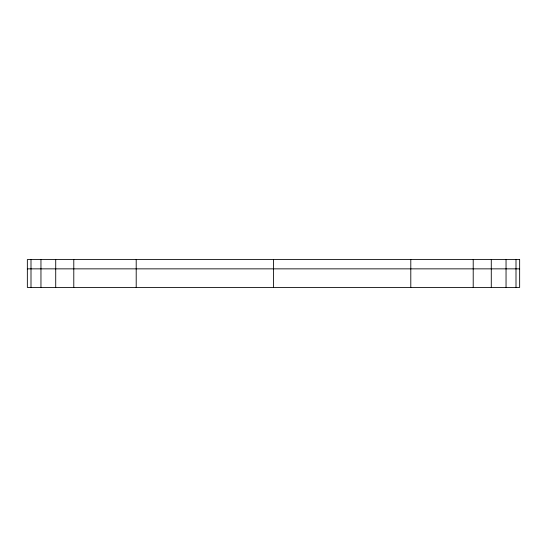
<?xml version="1.0" encoding="UTF-8"?>
<svg xmlns="http://www.w3.org/2000/svg" width="547" height="547" viewBox="0 0 547 547"><rect width="100%" height="100%" fill="white"/><g stroke="black" fill="none" stroke-linecap="round" stroke-linejoin="round"><path stroke-width="0.82" d="M27.35 268.857L519.65 268.857M515.999 259.565L515.999 287.435M506.043 259.565L506.043 287.435M491.281 259.565L491.281 287.435M473.21 259.565L473.21 287.435M410.797 259.565L410.797 287.435M273.5 259.565L273.5 287.435M136.203 259.565L136.203 287.435M73.79 259.565L73.79 287.435M55.719 259.565L55.719 287.435M40.957 259.565L40.957 287.435M31.001 259.565L31.001 287.435M519.65 259.565L27.35 259.565L27.35 287.435L519.65 287.435L519.65 259.565"/></g></svg>
